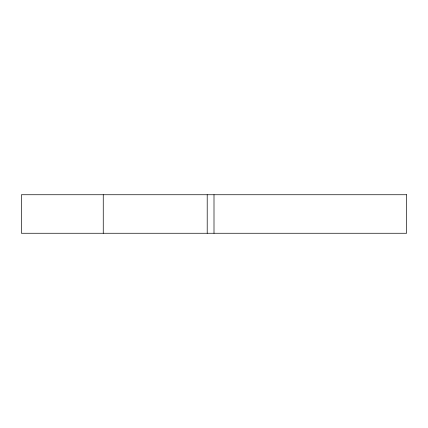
<?xml version="1.0" encoding="UTF-8"?>
<svg xmlns="http://www.w3.org/2000/svg" width="428" height="428" viewBox="0 0 428 428"><rect width="100%" height="100%" fill="white"/><g stroke="black" fill="none" stroke-linecap="round" stroke-linejoin="round"><path stroke-width="0.64" d="M214 194.74L214 233.26M207.206 194.74L207.206 233.26M103.255 194.74L103.255 233.26M406.6 194.74L21.4 194.74L21.4 233.26L406.6 233.26L406.6 194.74"/></g></svg>
